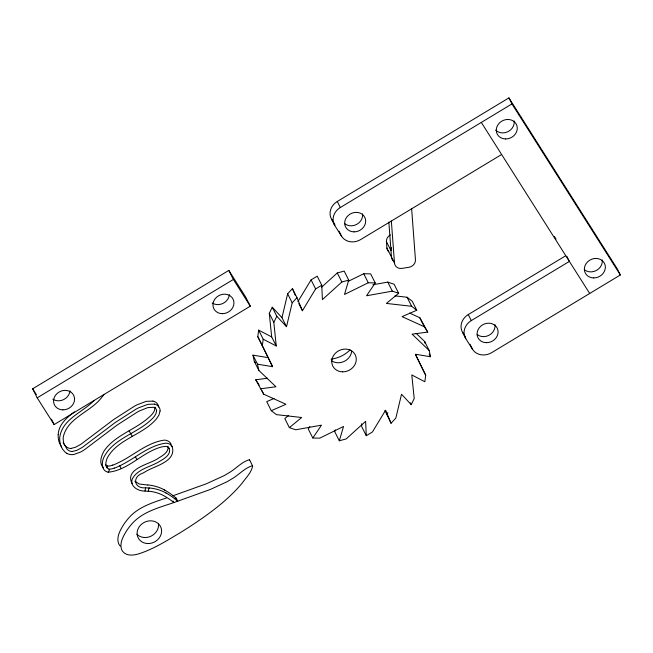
<?xml version="1.0" encoding="UTF-8"?>
<svg xmlns="http://www.w3.org/2000/svg" width="653" height="653" viewBox="0 0 653 653"><rect width="100%" height="100%" fill="white"/><g stroke="black" fill="none" stroke-linecap="round" stroke-linejoin="round"><path stroke-width="0.98" d="M160.018 411.039L159.006 414.998L156.279 419.087A29.818 26.3 -26.7 0 1 154.353 421.128C140.485 435.494 117.156 439.738 107.263 457.973C106.202 460.561 105.353 463.54 106.17 466.324C106.57 469.327 111.639 468.25 108.145 472.184C101.027 470.919 101.427 461.598 104.194 456.676C114.128 437.975 137.595 433.355 151.937 419.022A25.467 22.463 -26.7 0 0 153.871 416.941A17.264 15.223 -26.7 0 0 154.737 415.806L156.018 413.488L156.516 410.868M58.199 434.572C58.623 424.499 66.973 417.496 74.393 411.872M268.048 357.632L252.964 355.142L257.519 364.186L272.595 366.676L257.788 336.638L258.653 330.14L271.689 336.932L276.243 345.976L263.2 339.185L258.653 330.14M272.595 366.676L262.343 345.682L263.2 339.185M416.092 333.291L424.646 341.47L429.192 350.514L430.523 356.742L415.439 354.244L425.699 375.246L424.834 381.744L411.798 374.944L414.206 398.526L411.235 404.664L401.522 394.232L395.84 418.091L391.057 423.258L384.952 410.484M169.078 448.317C171.266 453.002 166.499 457.214 162.842 459.418A45.065 39.751 -26.7 0 1 160.63 460.74C151.472 466.928 137.677 468.479 132.216 479.098C129.645 486.607 138.607 491.366 144.982 491.048L145.603 487.807L149.317 488.069M144.982 491.048L148.239 491.268L148.876 488.028M296.976 297.67L292.193 302.837L286.52 326.696L281.965 317.652L287.647 293.793L292.43 288.626L296.976 297.67L302.429 310.722L315.628 288.92L321.758 285.222L317.211 276.178L311.081 279.876L297.874 301.678M321.594 287.181L337.291 272.962L344.172 271.093L348.718 280.137L344.498 294.462L368.268 282.773L375.222 282.92L370.667 273.876L363.721 273.729L348.18 281.37M335.332 429.829L334.769 431.739L339.315 440.783L346.196 438.922L365.631 421.316L366.276 435.706L372.406 432.008L385.613 410.206L391.057 423.258M339.315 440.783L343.535 426.466L319.766 438.155L312.82 438.008L308.265 428.964L309.889 426.548M107.116 467.572L107.598 465.973L105.484 464.822M271.689 336.932L269.281 313.35L272.252 307.22L281.965 317.652M276.243 345.976L273.827 322.394L276.799 316.264L272.252 307.22M375.222 282.92L366.545 295.768L392.322 291.14L398.665 293.295L386.388 303.416L411.651 306.298L416.761 310.24L402.085 316.64L424.352 326.753L427.739 332.099L412.092 334.156L429.192 350.514M312.82 438.008L321.488 425.16L295.711 429.788L289.369 427.633L284.822 418.589L288.659 415.422M386.511 414.214L387.874 412.737M94.203 400.395C82.711 412.467 62.019 419.046 59.717 437.583A25.475 22.471 -26.7 0 0 61.08 446.325L62.631 449.305L65.08 452.096A13.24 11.681 -26.7 0 0 66.786 453.304M348.718 280.137L341.846 282.006L322.402 299.613L321.758 285.222M289.369 427.633L301.653 417.512L276.39 414.631L271.273 410.688L266.726 401.644L274.064 398.444M501.626 154.492L360.636 239.586A14.333 12.644 -26.7 0 1 341.601 236.296L334.826 225.611L331.797 219.579A14.333 12.644 -26.7 0 1 337.283 201.483L508.916 97.893L617.314 268.938L620.35 274.97L491.619 352.669A14.333 12.644 -26.7 0 1 472.584 349.371L465.809 338.687L462.781 332.655A14.333 12.644 -26.7 0 1 468.266 314.566L565.474 255.894M32.65 388.804L228.811 270.415L245.748 297.139L250.295 306.184L54.134 424.581L37.197 397.848L32.65 388.804L36.356 394.649M334.826 225.611A14.333 12.644 -26.7 0 1 340.311 207.515L511.952 103.925L508.916 97.893M37.197 397.848L233.358 279.46L228.811 270.415M172.245 446.472A8.587 7.575 -26.7 0 0 165.846 443.167C148.558 445.436 135.212 458.537 119.793 465.777A44.91 39.613 -26.7 0 1 114.691 468.062L114.332 468.16M465.809 338.687A14.333 12.644 -26.7 0 1 471.295 320.59L569.375 261.396L566.78 256.229M108.145 472.184C127.833 470.511 141.995 452.505 160.646 447.215A22.692 20.023 -26.7 0 1 161.773 446.889L165.38 446.391A5.004 4.416 -26.7 0 1 169.151 448.276M271.273 410.688L285.957 404.289L263.681 394.167L255.747 379.777L267.485 378.242M112.814 465.148L113.165 465.018A44.91 39.613 -26.7 0 0 118.266 462.74C133.71 455.525 147.031 442.44 164.327 440.122A8.587 7.575 -26.7 0 1 170.735 443.46M172.792 495.815L206.283 483.824L223.971 475.735A78.515 69.259 -26.7 0 0 228.101 473.286C235.464 469.352 241.406 461.891 249.438 459.728L249.675 460.463M177.747 501.186C161.356 507.218 142.411 510.858 130.82 525.143A54.272 47.873 -26.7 0 0 126.698 530.628C123.344 536.089 119.36 542.782 121.556 549.385A10.84 9.558 -26.7 0 0 122.748 551.459C126.307 556.111 132.983 555.491 137.987 554.062C153.104 549.426 166.588 540.782 180.097 532.783A430.743 379.973 -26.7 0 0 190.79 525.983C207.246 515.135 223.399 503.487 236.925 489.056A127.49 112.463 -26.7 0 0 241.773 483.563C245.74 478.094 251.274 472.821 252.662 466.038L252.466 465.76C244.442 467.923 238.5 475.376 231.129 479.31A78.515 69.259 -26.7 0 1 226.999 481.767L210.274 489.481L177.747 501.186L176.237 498.174L174.996 498.598M166.417 497.978C152.533 502.688 137.326 507.161 127.792 519.111A54.272 47.873 -26.7 0 0 123.662 524.596C120.307 530.056 116.324 536.75 118.519 543.353A10.84 9.558 -26.7 0 0 119.711 545.426L120.234 546.039M372.904 284.765L387.776 282.096L394.118 284.251L398.665 293.295M260.294 388.829L275.941 386.772L258.841 370.414L254.295 361.37L252.964 355.142M71.095 448.382L75.242 447.362L80.09 444.758A55.187 48.681 -26.7 0 0 81.429 443.893L113.606 419.577L134.469 406.166A76.262 67.267 -26.7 0 1 137.195 404.762L146.223 401.342L152.867 401.105M72.614 451.394L76.752 450.374L81.609 447.778A55.187 48.681 -26.7 0 0 82.947 446.913L115.124 422.597L135.987 409.178A76.262 67.267 -26.7 0 1 138.714 407.774L147.741 404.362L154.386 404.117M145.603 487.807C133.971 488.893 132.004 476.78 142.542 473.262A59.709 52.673 -26.7 0 1 144.827 472.046C153.879 465.981 176.816 461.957 172.172 446.521M147.798 485.048L139.318 484.02L134.796 481.22M148.239 491.268L148.655 491.301M394.975 295.866L407.097 297.254L412.214 301.196L416.761 310.24M409.594 313.073L419.806 317.709L427.739 332.099M164.295 489.921L165.013 490.313M165.813 492.942L166.531 493.325M103.468 467.777C98.546 463.165 101.386 455.329 104.398 450.448C115.826 434.465 136.624 429.421 150.419 416.002A25.467 22.463 -26.7 0 0 152.353 413.92A17.264 15.223 -26.7 0 0 153.218 412.786L154.5 410.476L154.998 407.847M254.295 361.37L255.715 362.733M276.799 316.264L286.52 326.696M65.382 445.942L63.798 443.82M132.118 483.579C123.915 468.07 151.284 464.152 159.112 457.72A45.065 39.751 -26.7 0 0 161.324 456.398C164.776 454.243 168.988 450.758 167.96 446.203M61.594 446.97L59.57 443.314A25.475 22.471 -26.7 0 1 58.207 434.572M511.952 103.925L620.35 274.97M554.421 236.549L556.046 239.12M481.302 122.421L589.7 293.466M462.781 332.655L465.385 336.768M331.797 219.579L334.924 224.51M233.358 279.46L250.295 306.184M255.747 379.777L259.135 385.123M132.322 436.506L129.106 430.817M135.334 456.855L137.024 459.532M170.662 443.501L171.641 446.734M468.266 314.566L471.295 320.59M469.989 344.204L472.584 349.371M390.404 234.949A7.167 6.318 -26.7 0 0 386.437 241.594L390.984 250.638A7.167 6.318 -26.7 0 1 391.547 247.577M386.437 241.594L386.911 248.001L394.494 263.077A7.167 6.318 -26.7 0 0 401.962 268.391L408.949 267.297A7.167 6.318 -26.7 0 0 415.455 259.796L411.643 208.805M419.806 317.709L424.352 326.753M407.097 297.254L411.651 306.298M429.16 354.024L430.523 356.742M387.776 282.096L392.322 291.14M425.699 375.246L415.798 355.248M337.283 201.483L340.311 207.515M363.721 273.729L368.268 282.773M339.005 231.129L341.601 236.296M410.329 402.852L411.235 404.664M337.291 272.962L341.846 282.006M311.081 279.876L315.628 288.92M366.276 435.706L361.729 426.662L361.599 423.781M298.788 303.482L302.429 310.722M287.647 293.793L292.193 302.837M269.281 313.35L273.827 322.394M257.788 336.638L262.343 345.682M261.861 390.551L263.681 394.167M249.552 459.851L252.589 465.883M173.069 501.014L173.829 502.524M51.407 419.153L54.134 424.581M119.793 465.777L121.213 468.601M63.153 442.579L63.463 443.216M292.43 288.626L295.148 295.148M424.646 341.47L425.021 343.249M257.519 364.186L258.841 370.414M391.351 221.049L394.494 263.077M388.845 222.069L391.465 257.053A7.167 6.318 -26.7 0 0 393.326 260.841M351.689 351.118A12.538 11.06 -26.7 0 1 344.286 361.378A12.538 11.06 -26.7 0 1 331.675 360.88M350.147 349.812A28.667 25.287 -26.7 0 1 331.144 359.117M388.78 251.797A7.167 6.318 -26.7 0 1 386.911 248.001M494.974 324.688A10.75 9.485 -26.7 0 1 489.179 335.177A10.75 9.485 -26.7 0 1 477.114 334.442M362.554 213.874A10.75 9.485 -26.7 0 1 356.758 224.371A10.75 9.485 -26.7 0 1 344.694 223.628M602.246 259.943A10.75 9.485 -26.7 0 1 596.45 270.432A10.75 9.485 -26.7 0 1 584.386 269.697M514.172 120.968A10.75 9.485 -26.7 0 1 507.92 131.694A10.75 9.485 -26.7 0 1 495.635 130.094M229.366 294.617A10.75 9.485 -26.7 0 1 223.016 303.408A10.75 9.485 -26.7 0 1 212.209 302.984M69.985 390.812A10.75 9.485 -26.7 0 1 63.635 399.603A10.75 9.485 -26.7 0 1 52.828 399.179M173.796 502.557A77.903 68.72 -26.7 0 0 163.879 495.749A41.694 36.78 -26.7 0 0 148.68 491.195M158.483 523.575A12.538 11.06 -26.7 0 1 151.186 536.089A12.538 11.06 -26.7 0 1 136.852 534.219M149.333 487.954A45.31 39.972 -26.7 0 1 165.854 492.884M166.564 493.276A86.196 76.034 -26.7 0 1 177.698 501.235M114.267 468.021A10.954 9.664 -26.7 0 1 109.1 469.14M156.606 410.851A4.718 4.163 -26.7 0 0 153.528 407.292L147.79 407.619L139.464 410.933A75.062 66.214 -26.7 0 0 137.505 411.953L117.091 425.087L84.792 449.484A46.967 41.433 -26.7 0 1 80.613 452.039L73.805 454.512A11.093 9.787 -26.7 0 1 66.769 453.329M154.99 407.105A4.718 4.163 -26.7 0 1 155.096 407.839M147.823 484.942A45.31 39.972 -26.7 0 1 164.336 489.864M165.046 490.256A86.196 76.034 -26.7 0 1 176.188 498.223M112.749 465.009A10.954 9.664 -26.7 0 1 107.582 466.12M103.982 394.494A31.981 28.21 -26.7 0 1 102.301 396.657C91.338 412.035 67.128 417.479 63.21 437.428A22.145 19.533 -26.7 0 0 63.912 443.55L66.892 448.954A8.465 7.469 -26.7 0 0 72.589 451.566M154.41 404.044A8.399 7.412 -26.7 0 1 160.14 411.031M71.071 448.546A8.465 7.469 -26.7 0 1 65.455 445.885M152.892 401.032A8.399 7.412 -26.7 0 1 158.597 407.08M342.686 371.843A12.538 11.06 -26.7 0 0 355.232 354.857A12.538 11.06 -26.7 0 0 334.132 354.693A12.538 11.06 -26.7 0 0 342.686 371.843M486.444 342.678A10.75 9.485 -26.7 0 0 497.202 328.124A10.75 9.485 -26.7 0 0 479.114 327.986A10.75 9.485 -26.7 0 0 486.444 342.678M354.024 231.864A10.75 9.485 -26.7 0 0 364.782 217.31A10.75 9.485 -26.7 0 0 346.694 217.171A10.75 9.485 -26.7 0 0 354.024 231.864M593.724 277.933A10.75 9.485 -26.7 0 0 604.474 263.379A10.75 9.485 -26.7 0 0 586.386 263.241A10.75 9.485 -26.7 0 0 593.724 277.933M505.651 138.958A10.75 9.485 -26.7 0 0 516.401 124.405A10.75 9.485 -26.7 0 0 498.312 124.266A10.75 9.485 -26.7 0 0 505.651 138.958M222.298 313.669A10.75 9.485 -26.7 0 0 233.056 299.115A10.75 9.485 -26.7 0 0 214.968 298.976A10.75 9.485 -26.7 0 0 222.298 313.669M62.917 409.864A10.75 9.485 -26.7 0 0 73.675 395.31A10.75 9.485 -26.7 0 0 55.587 395.171A10.75 9.485 -26.7 0 0 62.917 409.864M148.027 543.557A12.538 11.06 -26.7 0 0 160.573 526.579A12.538 11.06 -26.7 0 0 139.473 526.416A12.538 11.06 -26.7 0 0 148.027 543.557"/></g></svg>
